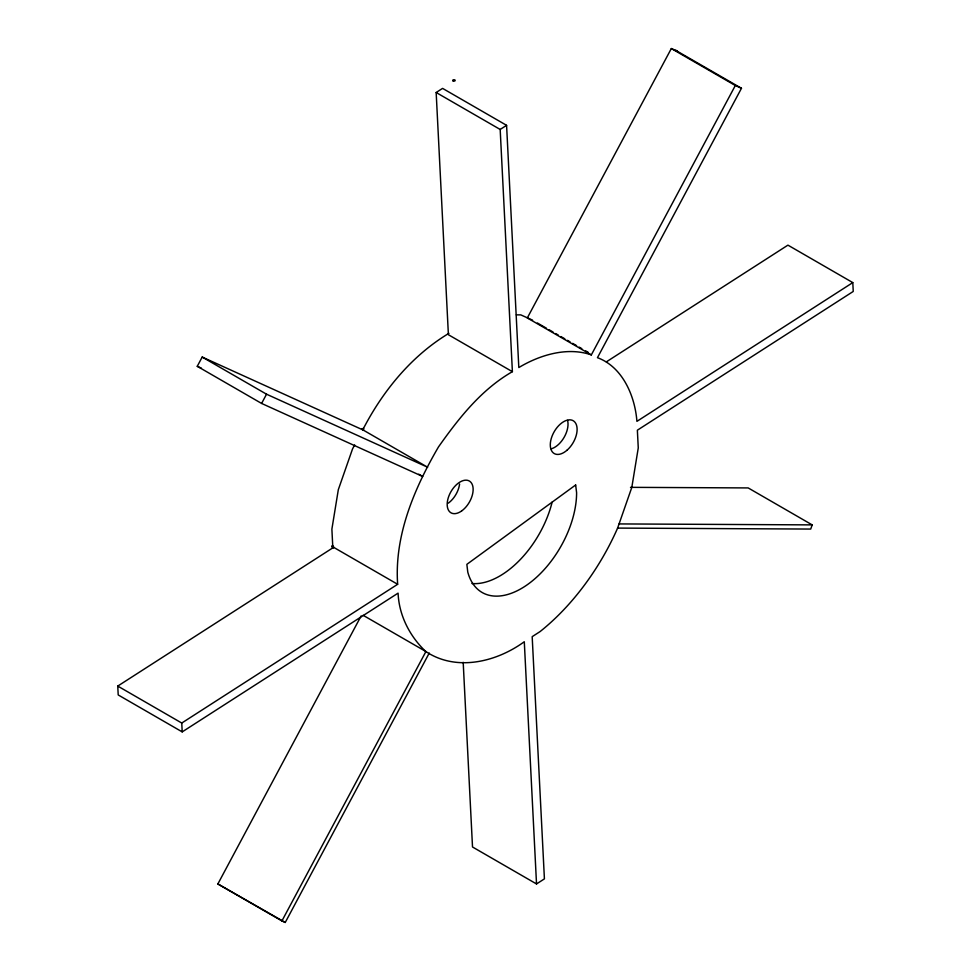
<?xml version="1.0" encoding="UTF-8"?>
<svg xmlns="http://www.w3.org/2000/svg" width="971" height="971" viewBox="0 0 971 971"><rect width="100%" height="100%" fill="white"/><g stroke="black" fill="none" stroke-linecap="round" stroke-linejoin="round"><path stroke-width="1.46" d="M617.556 528.273L631.818 487.369L638.263 447.91L637.364 430.202L853.242 291.446L852.793 282.597L787.93 245.141L606.341 361.867M630.507 487.345L748.18 487.928L812.181 524.886L810.724 529.061L617.617 528.09A171.248 98.872 -60 0 1 540.07 631.587L532.181 636.66L544.415 878.876L536.526 883.95L472.513 846.991L463.191 662.307M418.744 474.2L422.688 476.47L261.6 403.438L197.259 366.298L202.199 357.061L363.275 430.092L427.628 467.233L266.54 394.202L202.199 357.061M261.6 403.438L266.54 394.202M354.658 444.924L352.558 448.869L338.321 489.675L331.888 529.134L332.774 546.831M363.081 429.182C382.902 390.876 411.655 355.689 448.918 333.332M429.255 653.046L285.256 922.45L281.918 920.933L217.868 883.962L361.151 615.893M741.468 88.288L675.61 50.298L677.09 51.062L671.325 48.55L527.314 317.942L591.327 354.901L735.326 85.509L741.468 88.288L597.456 357.68C622.702 366.965 635.01 396.156 636.915 421.353L852.793 282.597M281.918 920.933L425.917 651.541L363.166 615.323M536.526 883.95L524.291 641.734C496.363 662.101 456.188 671.871 425.662 651.42C409.665 636.199 398.996 615.347 398.086 593.135L182.208 731.891L181.759 723.043L397.649 584.287C394.202 535.47 414.362 488.316 438.479 446.939C458.81 418.198 481.373 389.432 512.397 371.675L448.396 334.728L436.161 92.5L442.582 88.385L506.583 125.332L518.817 367.56C539.852 354.901 567.465 346.586 591.327 354.901M512.397 371.675L500.174 129.459L506.583 125.332M182.208 731.891L118.207 694.945L117.758 686.084L333.636 547.328L397.649 584.287M516.341 314.859L520.796 314.883L532.594 320.175M619.073 523.927L812.181 524.886M197.259 366.298L201.385 368.167M217.868 883.962L285.256 922.45M671.325 48.55L735.326 85.509M436.161 92.5L500.174 129.459M537.376 322.991L546.515 328.271M549.125 329.776L553.045 332.033M555.655 333.551L558.264 335.056M560.886 336.561L564.806 338.818M567.416 340.336L570.026 341.841M572.635 343.346L576.556 345.615M579.165 347.12L581.787 348.625M585.695 350.895L588.317 352.4M117.758 686.084L181.759 723.043M567.574 420.407A18.959 10.948 -60 0 1 551.152 448.845M552.135 502.104A78.287 45.2 -60 0 1 471.955 583.522M459.586 484.019A18.352 10.596 -60 0 1 448.189 503.233M362.134 428.842C363.118 432.52 365.266 426.633 362.134 428.842M575.657 484.99L466.845 564.357L467.779 572.089A78.287 45.2 -60 0 0 528.479 583.874A78.287 45.2 -60 0 0 576.604 492.722L575.657 484.99M331.912 546.394A1.226 0.704 60 0 0 333.247 547.947A1.226 0.704 60 0 0 333.162 546.175A1.226 0.704 60 0 0 331.912 546.394M461.601 510.977A18.352 10.596 -60 0 0 470.619 482.004A18.352 10.596 -60 0 0 448.274 497.759A18.352 10.596 -60 0 0 461.601 510.977M567.173 450.083A18.959 10.948 -60 0 0 573.181 420.71A18.959 10.948 -60 0 0 550.751 440.603A18.959 10.948 -60 0 0 567.173 450.083M453.214 80.994A1.226 0.704 0 0 0 455.168 80.508A1.226 0.704 0 0 0 453.469 79.78A1.226 0.704 0 0 0 453.214 80.994"/></g></svg>
